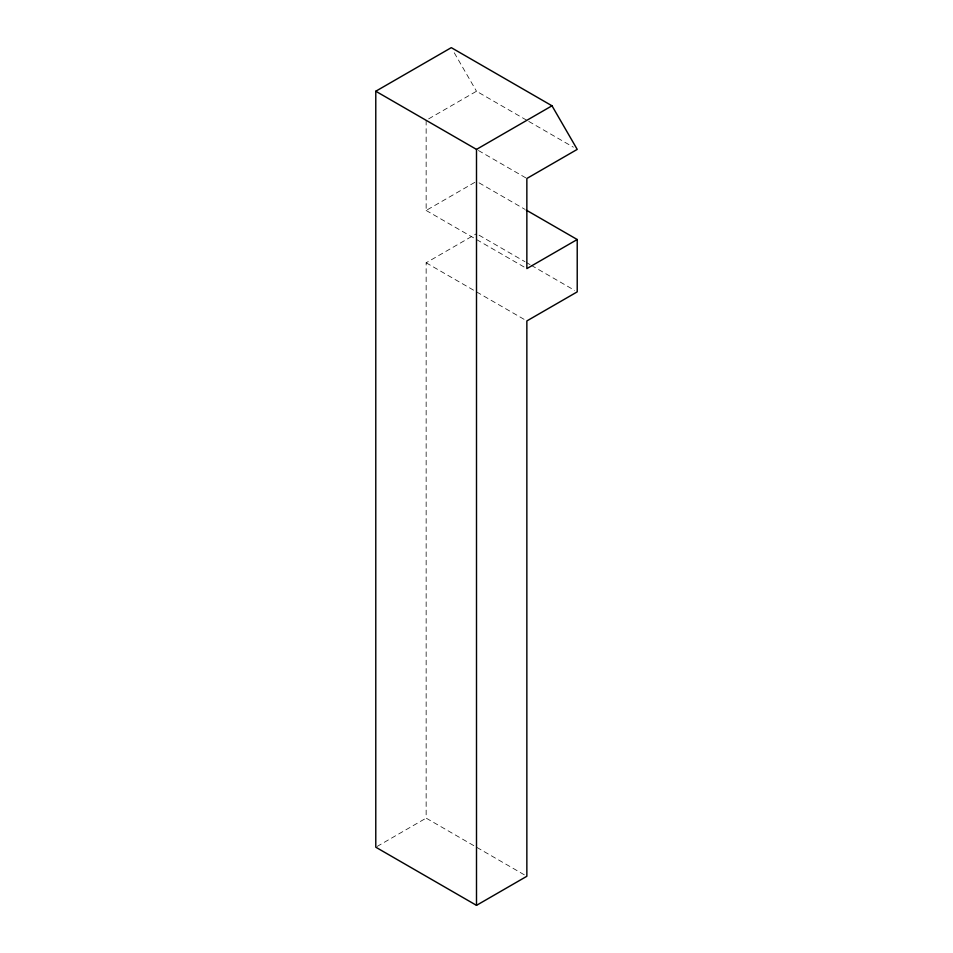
<?xml version="1.0" encoding="UTF-8"?>
<svg xmlns="http://www.w3.org/2000/svg" width="953" height="953" viewBox="0 0 953 953"><rect width="100%" height="100%" fill="white"/><g stroke="black" fill="none" stroke-linecap="round" stroke-linejoin="round"><path stroke-width="0.71" stroke-dasharray="4.76 3.57" d="M428.659 118.863L476.5 91.25L527.497 120.686M426.146 120.316L426.146 210.458L475.237 182.106M524.305 874.806L426.146 818.127L426.146 262.79L476.5 233.711M377.043 846.478L426.146 818.127M528.772 121.424L573.396 147.191M478.418 150.503L526.854 178.473M479.049 182.845L524.948 209.35M479.049 235.188L524.948 261.682M526.223 262.42L530.047 264.624M531.321 265.363L574.671 290.391M426.146 210.458L525.579 267.864M426.146 262.79L525.579 320.196M454.259 52.784L476.5 91.25"/><path stroke-width="1.43" d="M375.78 91.238L451.293 47.65L552.001 105.795L577.22 149.395L526.854 178.473L526.854 268.603L577.22 239.525L577.22 291.868L526.854 320.935L526.854 876.272L476.5 905.35L375.78 847.205L375.78 91.238L476.5 149.395L552.001 105.795M526.223 210.089L577.22 239.525M476.5 149.395L476.5 905.35"/></g></svg>
